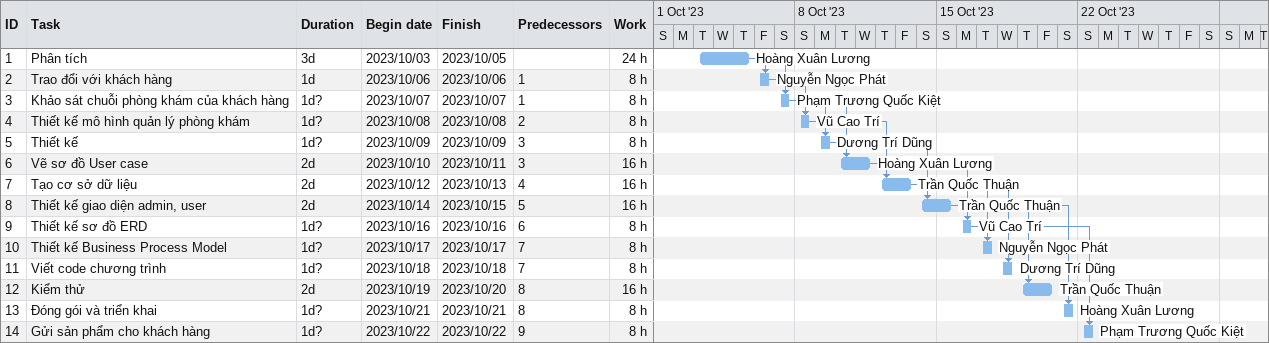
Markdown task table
| ID | Task | Duration | Start | Finish | Predecessors | Resources | Work (h) |
|---|---|---|---|---|---|---|---|
| 1 | Phân tích | 3d | 2023-10-03 | 2023-10-05 |  | Hoàng Xuân Lương | 24 |
| 2 | Trao đổi với khách hàng | 1d | 2023-10-06 | 2023-10-06 | 1 | Nguyễn Ngọc Phát | 8 |
| 3 | Khảo sát chuỗi phòng khám của khách hàng | 1d? | 2023-10-07 | 2023-10-07 | 1 | Phạm Trương Quốc Kiệt | 8 |
| 4 | Thiết kế mô hình quản lý phòng khám | 1d? | 2023-10-08 | 2023-10-08 | 2 | Vũ Cao Trí | 8 |
| 5 | Thiết kế | 1d? | 2023-10-09 | 2023-10-09 | 3 | Dương Trí Dũng | 8 |
| 6 | Vẽ sơ đồ User case | 2d | 2023-10-10 | 2023-10-11 | 3 | Hoàng Xuân Lương | 16 |
| 7 | Tạo cơ sở dữ liệu | 2d | 2023-10-12 | 2023-10-13 | 4 | Trần Quốc Thuận | 16 |
| 8 | Thiết kế giao diện admin, user | 2d | 2023-10-14 | 2023-10-15 | 5 | Trần Quốc Thuận | 16 |
| 9 | Thiết kế sơ đồ ERD | 1d? | 2023-10-16 | 2023-10-16 | 6 | Vũ Cao Trí | 8 |
| 10 | Thiết kế Business Process Model | 1d? | 2023-10-17 | 2023-10-17 | 7 | Nguyễn Ngọc Phát | 8 |
| 11 | Viết code chương trình | 1d? | 2023-10-18 | 2023-10-18 | 7 | Dương Trí Dũng | 8 |
| 12 | Kiểm thử | 2d | 2023-10-19 | 2023-10-20 | 8 | Trần Quốc Thuận | 16 |
| 13 | Đóng gói và triển khai | 1d? | 2023-10-21 | 2023-10-21 | 8 | Hoàng Xuân Lương | 8 |
| 14 | Gửi sản phẩm cho khách hàng | 1d? | 2023-10-22 | 2023-10-22 | 9 | Phạm Trương Quốc Kiệt | 8 |
